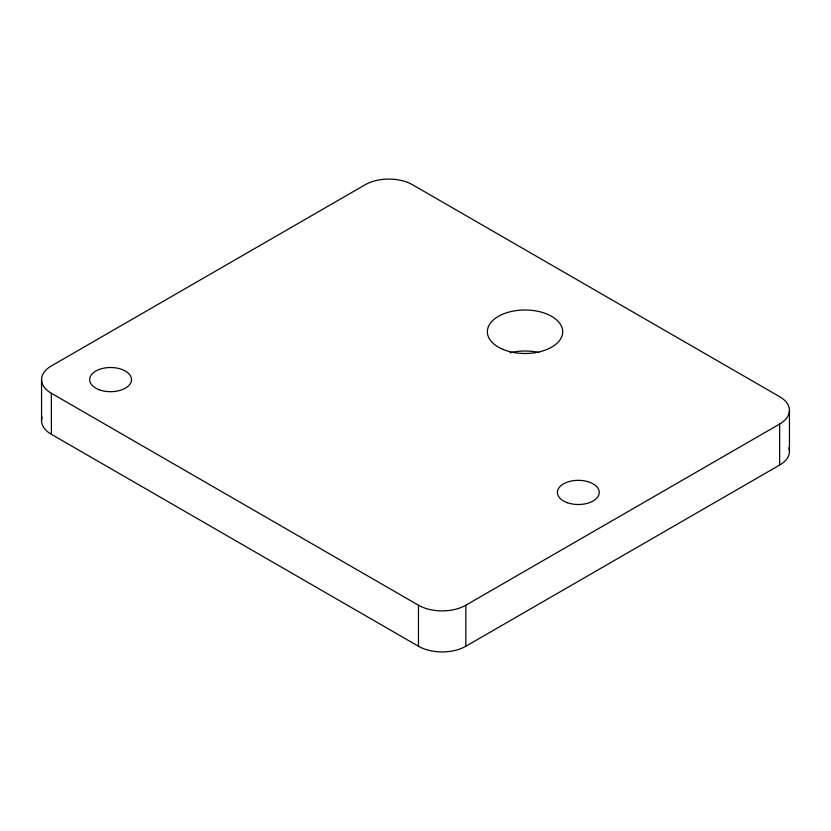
<?xml version="1.0" encoding="UTF-8"?>
<svg xmlns="http://www.w3.org/2000/svg" width="831" height="831" viewBox="0 0 831 831"><rect width="100%" height="100%" fill="white"/><g stroke="black" fill="none" stroke-linecap="round" stroke-linejoin="round"><path stroke-width="1.25" d="M51.366 393.281L418.46 605.217A33.489 19.342 0 0 0 465.827 605.217L779.644 424.049A33.489 19.342 0 0 0 779.644 396.699L412.54 184.752A33.489 19.342 0 0 0 365.173 184.752L51.366 365.931A33.489 19.342 0 0 0 51.366 393.281L51.366 434.301L418.46 646.248A33.489 19.342 0 0 0 465.827 646.248L779.644 465.069A33.489 19.342 0 0 0 788.868 447.795M789.45 410.369L789.45 451.399M779.644 424.049L779.644 465.069M465.827 605.217L465.827 646.248M418.46 605.217L418.46 646.248M41.55 379.601L41.55 420.631M51.366 434.301A33.489 19.342 0 0 1 42.132 417.037M510.068 352.801A37.686 21.751 0 0 1 538.841 352.531M502.932 349.363A37.686 21.751 0 0 0 562.514 333.989A37.686 21.751 0 0 0 509.673 311.885A37.686 21.751 0 0 0 502.932 349.363M567.448 502.745A20.931 12.091 0 0 0 599.255 492.69A20.931 12.091 0 0 0 568.269 481.814A20.931 12.091 0 0 0 567.448 502.745M99.284 389.781A20.931 12.091 0 0 0 131.485 380.162A20.931 12.091 0 0 0 100.946 368.871A20.931 12.091 0 0 0 99.284 389.781"/></g></svg>
